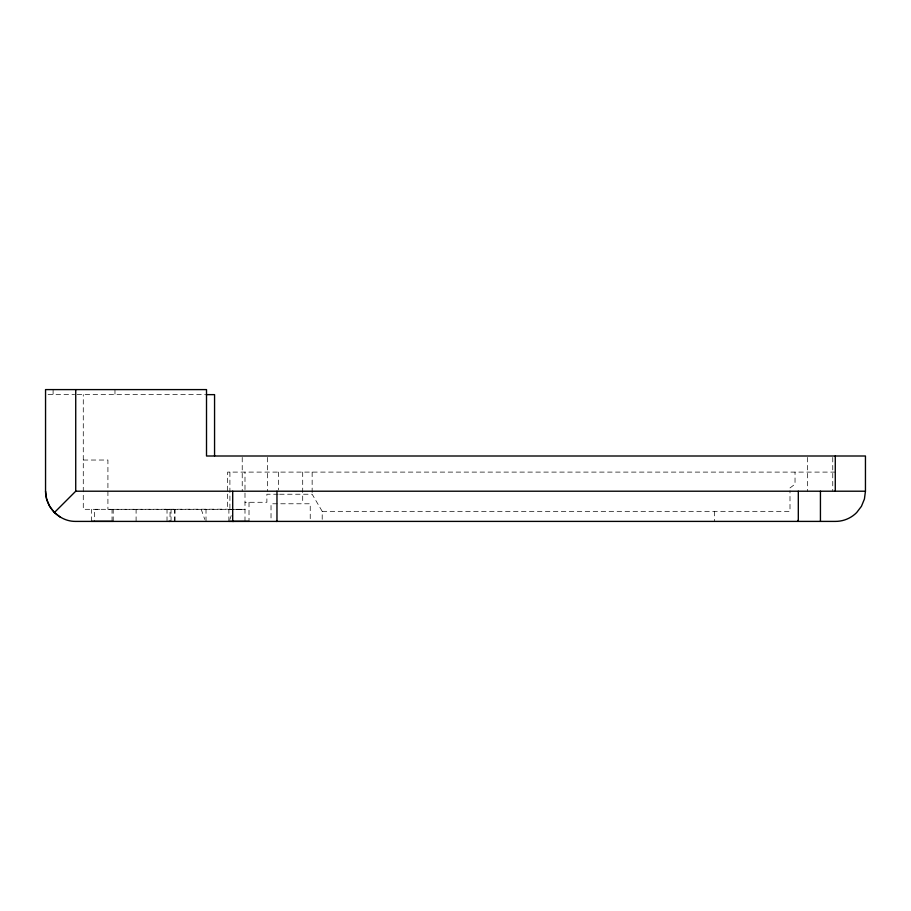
<?xml version="1.0" encoding="UTF-8"?>
<svg xmlns="http://www.w3.org/2000/svg" width="911" height="911" viewBox="0 0 911 911"><rect width="100%" height="100%" fill="white"/><g stroke="black" fill="none" stroke-linecap="round" stroke-linejoin="round"><path stroke-width="0.68" stroke-dasharray="4.55 3.42" d="M91.339 521.343L91.339 509.329M112.042 521.343L112.042 509.317M113.203 521.343L113.203 509.329M136.092 521.354L136.092 509.317M167.02 521.343L167.02 509.329M171.052 521.354L171.052 509.317M174.57 521.388L174.57 509.317M175.071 521.343L175.071 509.329M206.011 521.365L206.011 509.329M228.889 521.354L228.9 509.34L244.991 509.317L244.991 472.103M244.991 521.388L244.991 509.317L83.277 509.317L83.277 394.634M229.902 519.384L231.223 515.603M789.996 487.943L795.03 484.174L795.03 472.103M48.067 394.634L74.554 394.634M77.15 394.634L205.1 394.634M83.277 460.032L107.919 460.032L107.919 509.317L227.636 509.203M835.273 472.103L227.636 472.103L227.636 509.317M278.185 494.229L266.877 494.229L266.877 502.28L244.991 502.28M279.609 494.229L312.143 494.229L322.198 511.333L322.198 521.388M99.652 509.317L94.596 509.329L94.596 521.365M164.993 509.317L170.05 509.317L170.05 521.365M228.9 509.34L244.991 509.317M322.198 511.333L789.996 511.333L789.996 490.699M201.229 509.317L204.747 519.384M832.756 457.413L832.756 491.211M807.601 457.413L807.601 491.211M714.543 511.333L714.543 521.388M312.143 472.103L312.143 494.229M310.23 518.689L310.23 503.783L271.022 503.783L271.022 518.689M302.703 472.103L302.703 503.783M278.561 472.103L278.561 490.016M267.378 457.413L267.378 491.211M249.01 502.28L249.01 521.331M242.224 457.413L242.224 491.211M229.902 472.103L229.902 509.317M114.968 389.601L114.968 394.634M53.1 389.601L53.1 394.634"/><path stroke-width="1.37" d="M865.45 491.211L864.425 499.023L861.442 506.3L856.682 512.551A29.801 29.801 0 0 1 835.273 521.399L75.476 521.399C59.34 521.502 45.493 507.245 45.55 491.211L45.55 389.601L206.512 389.601L206.512 456.001L865.45 456.001L865.45 491.211L75.727 491.211L54.364 512.586L49.627 506.357L46.609 499.069L45.55 491.211M206.091 394.634L214.563 394.634L214.563 456.001M228.889 521.354L249.01 521.331M91.339 521.343L113.203 521.343M168.763 521.365L170.05 521.365M232.704 521.388L233.455 521.388L232.704 521.388L232.704 491.211M276.215 521.388L276.967 521.388L276.967 491.211M54.375 512.597L60.547 517.368M835.273 456.001L835.273 491.211M820.435 491.211L820.435 521.388M798.309 491.211L798.309 521.388M798.082 520.363L798.082 521.388M75.727 389.601L75.727 491.211"/></g></svg>
